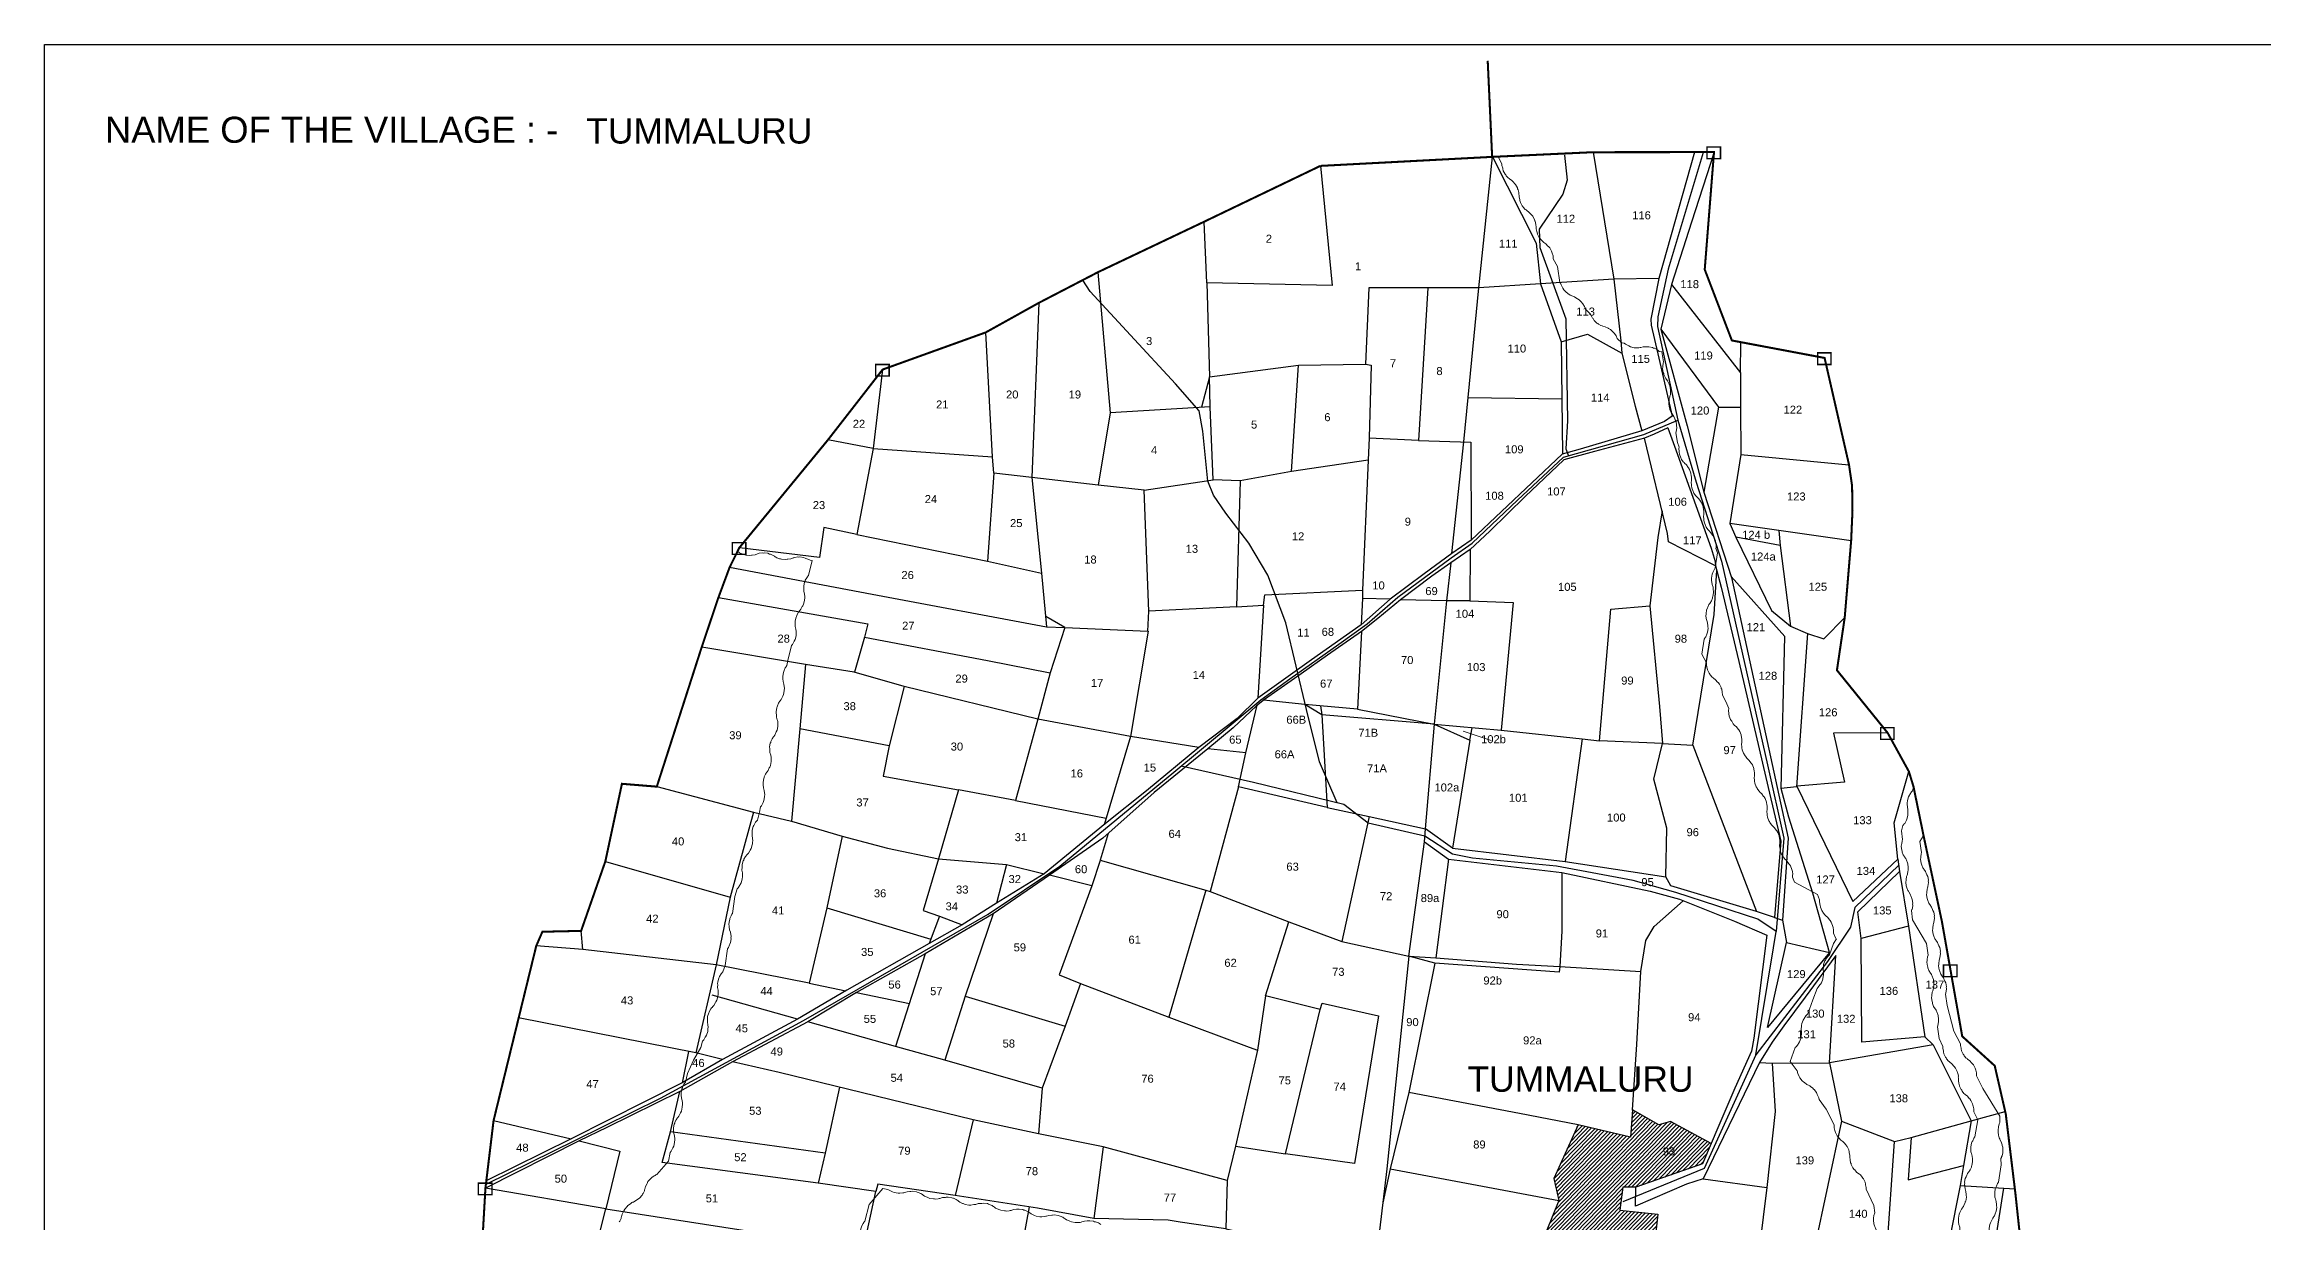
# Model space of a CAD drawing. Header units: inches. Extents: x 156 to 1336, y -394 to 439.
# Drawn here: x 156 to 932, y 28 to 439 of the extents above; entities that cross this region are included whole.
import ezdxf
from ezdxf.enums import TextEntityAlignment as Align

# ---------------------------------------------------------------- set-up
doc = ezdxf.new("R2010")
doc.units = ezdxf.units.IN
doc.header["$LTSCALE"] = 15
doc.header["$MEASUREMENT"] = 0
for name, color, linetype in [('BOUNDARY', 5, 'Continuous'), ('chainage', 7, 'Continuous'), ('PLOT', 255, 'Continuous'), ('PLOT NO', 7, 'Continuous'), ('Profile2', 3, 'Continuous'), ('ROADS', 2, 'Continuous'), ('STREAM', 130, 'Continuous'), ('TEXT', 3, 'Continuous'), ('V', 6, 'Continuous'), ('VILLAGE', 30, 'Continuous')]:
    doc.layers.add(name, color=color, linetype=linetype)
doc.styles.get("Standard").update_dxf_attribs({"font": 'arial.ttf'})

msp = doc.modelspace()

# ---------------------------------------------------------------- hatches: boundary and pattern name
at = {"layer": 'VILLAGE'}
h = msp.add_hatch(dxfattribs=at)
h.set_pattern_fill('ANSI31', color=256, scale=7.83578, angle=0.794681, style=0)
h.paths.add_polyline_path([(707.94, 39.85), (712.43, 39.79), (735.76, 47.92), (738.78, 55.13), (724.54, 62.74), (720.49, 61.64), (711.25, 66.84), (710.63, 57.25), (692.23, 61.64), (683.71, 42.83), (685.47, 35.1), (681.07, 24.24), (677.54, -0.78), (708.19, -6.32), (715.13, 1.16), (717.95, 4.06), (718.44, 14.47), (719.38, 23.09), (720.17, 30.32), (706.82, 31.76)])
h.paths.add_polyline_path([(721.12, 50.16), (726.9, 50.16), (726.9, 54.45), (721.12, 54.45)], flags=24)

# ---------------------------------------------------------------- linework, layer by layer
at = {"layer": 'BOUNDARY', "const_width": 0.713}
for points in [[(308.96, 22.61), (309.93, 39.47), (312.78, 63.11), (327.71, 124.16), (329.86, 129.12), (343.41, 129.42), (351.89, 153.73), (357.69, 180.84), (369.89, 179.85), (385.6, 228.62), (391.45, 245.97), (395.37, 256.53), (398.78, 263.4), (429.72, 301.02), (448.91, 325.68), (485.02, 338.68), (503.52, 348.97), (524.21, 359.7), (561.43, 377.38), (602.06, 396.88)], [(602.06, 396.88), (662.27, 400.04), (697.51, 401.67), (739.8, 401.7), (736.55, 360.65), (746.05, 335.85), (749.15, 335.26), (778.49, 329.74), (787.03, 292.41), (788.11, 285.02), (788.25, 276.35), (787.78, 265.8), (785.53, 238.95), (782.81, 220.55), (800.53, 198.68), (808, 185.11), (809.6, 179.84), (813.23, 162.17), (819.53, 132.74), (826.65, 92.55), (838.02, 82.26), (841.88, 65.4), (845.26, 37.57), (847.34, 18.19)]]:
    msp.add_lwpolyline(points, dxfattribs=at)
at = {"layer": 'PLOT', "const_width": 0.713}
msp.add_lwpolyline([(660.62, 433.62), (662.17, 400.03)], dxfattribs=at)
at = {"layer": 'PLOT'}
for points in [[(732.96, 401.69), (720.45, 357.53), (717.75, 343.32), (717.86, 341.14), (720.15, 331.19), (725.12, 309.33), (722.52, 307.57), (714.54, 304.27), (692.99, 297.88), (686.66, 296.04), (654.8, 266.08), (648.01, 261.36), (638.36, 254.23), (626.52, 245.38), (616.38, 236.44), (599, 224.2), (580.18, 210.8), (572.91, 203.7), (559.59, 193.51), (541.22, 178.42), (526.89, 166.93), (505.47, 149.35), (488.74, 139.11), (476.74, 131.57), (465.22, 125.01), (436.38, 108.64), (419.17, 98.61), (392.93, 84.4), (378.8, 76.3), (339.92, 56.66), (310.22, 42.08)], [(602.06, 396.88), (606.21, 355.01), (562.35, 356.02), (561.43, 377.38)], [(648.01, 261.36), (652.23, 300.38), (653.82, 315.88), (657.52, 354.29), (662.27, 400.04)], [(662.27, 400.04), (677.6, 369.83), (679.04, 355.67), (686.37, 335.34), (686.61, 315.39), (686.84, 296.09)], [(697.51, 401.67), (704.69, 357.31), (707.23, 335.68), (707.5, 331.4), (712.2, 312.89), (714.54, 304.27)], [(739.8, 401.7), (731.91, 377.16), (724.9, 355.43), (721.23, 339.84), (730.37, 305.99), (736.2, 282.86), (745.95, 252.95), (762.48, 176.84), (765.79, 161.79), (763.73, 133.17), (765.16, 125.36), (780.26, 121.82), (774.32, 142.65), (766.02, 169.16), (763.25, 179.22), (764.57, 232.3), (745.83, 253.31)], [(524.21, 359.7), (528.54, 310.51), (524.33, 285.31), (501.06, 287.94), (487.85, 289.43), (487.34, 295.2), (485.02, 338.68)], [(720.45, 357.53), (704.69, 357.31), (679.04, 355.67), (657.52, 354.29), (639.68, 354.3), (619.03, 354.3), (617.81, 327.54), (619.8, 327.19), (619.19, 301.86), (618.82, 294.04), (616.83, 248.49), (616.79, 245.65), (616.38, 236.44)], [(562.35, 356.02), (563.32, 323.11), (594.36, 327.18), (617.81, 327.54)], [(639.68, 354.3), (636.41, 300.92), (619.19, 301.73)], [(724.9, 355.43), (749.02, 324.57), (749.15, 335.26)], [(503.52, 348.97), (501.06, 287.94), (504.53, 254.52)], [(686.37, 335.34), (695.57, 338.02), (707.5, 331.4)], [(721.23, 339.84), (741.33, 312.47), (749.04, 312.55)], [(618.82, 294.04), (592.01, 290.08), (594.36, 327.18)], [(448.91, 325.68), (445.6, 298.08), (429.77, 301.08)], [(563.32, 323.11), (560.5, 312.5)], [(592.01, 290.08), (573.95, 286.82), (564.57, 287.16), (563.5, 312.69), (563.32, 323.11)], [(749.02, 324.57), (749.04, 312.56), (749.21, 296.02), (745.29, 271.8), (747.45, 267.02), (759.93, 241.4), (766.59, 235.95), (772.56, 233.43), (778.27, 231.52), (785.53, 238.95)], [(563.5, 312.69), (528.54, 310.51)], [(653.82, 315.88), (686.61, 315.39)], [(741.33, 312.47), (736.2, 282.86)], [(723.67, 305.35), (718.86, 303.11), (715.46, 301.67), (698.04, 297.01), (687.29, 294.1), (673.74, 281.28), (661.32, 269.18), (654.48, 262.77), (647.75, 258.14), (641.03, 253.49), (630.1, 245.21), (622.12, 238.6), (616.5, 234.09), (604.54, 225.83), (595.39, 219.28), (582.47, 210.36), (579.67, 208.06), (571.51, 200.38), (562.66, 193.02), (543.91, 177.82), (525.92, 161.81), (507.29, 148.87), (487.6, 135.38), (463.79, 121.39), (439.74, 107.92), (422.76, 97.64), (396.34, 83.68), (377.93, 73.28), (352.46, 60.71), (342.77, 55.98), (309.93, 39.47)], [(723.67, 305.35), (726, 298.94), (738.83, 263.2), (740.25, 258.61), (740.37, 257.05), (723.88, 265.43), (723.55, 268.34), (715.46, 301.67)], [(445.6, 298.08), (439.86, 267.96), (485.59, 258.68)], [(445.6, 298.08), (487.34, 295.2)], [(636.41, 300.92), (654.73, 300.32), (654.8, 266.08)], [(749.21, 296.02), (787.03, 292.41)], [(487.85, 289.43), (485.59, 258.68), (504.53, 254.52)], [(512.63, 235.48), (541.72, 234.23), (542.06, 241.16), (540.39, 283.48), (524.33, 285.31)], [(540.39, 283.48), (564.57, 287.16)], [(573.95, 286.82), (572.71, 242.71), (582.21, 243.26), (582.61, 246.91), (616.83, 248.49)], [(721.62, 276.31), (720.16, 267.01), (717.29, 243.12), (720.69, 207.87), (721.73, 194.94)], [(787.78, 265.8), (745.29, 271.8)], [(439.86, 267.96), (428.37, 270.47), (426.84, 259.95), (398.78, 263.4)], [(762.89, 264.17), (747.45, 267.02)], [(762.51, 269.37), (762.89, 264.17), (766.59, 235.95)], [(395.37, 256.53), (445.19, 247.09), (506.3, 235.68)], [(647.75, 258.14), (646.21, 244.81), (641.88, 201.65), (665.32, 199.56)], [(654.48, 262.77), (654.42, 244.81), (669.55, 244.24), (665.32, 199.56), (693.66, 196.54), (699.79, 195.91), (703.72, 241.88), (717.29, 243.12)], [(740.37, 257.05), (742.36, 249.65), (748.46, 223.66), (758.74, 179.55), (763.22, 160.84), (761.01, 134.06), (763.73, 133.17)], [(504.53, 254.52), (506.3, 235.68), (512.63, 235.48), (505.96, 239.36)], [(761.01, 134.06), (754.71, 136.16), (724.7, 145.13), (722.94, 148.31), (723.32, 165.39), (718.79, 182.51), (721.73, 194.94), (732.42, 194.41), (739.86, 240.01), (740.77, 255.58)], [(391.45, 245.97), (443.71, 236.79), (442.54, 232.16), (485.56, 223.99), (507.51, 219.69)], [(572.71, 242.71), (542.06, 241.16)], [(582.21, 243.26), (580.18, 210.8)], [(626.52, 245.38), (616.79, 245.65)], [(654.42, 244.81), (646.21, 244.81), (630.1, 245.21)], [(512.63, 235.48), (507.51, 219.69), (503.23, 203.43), (495.44, 174.95), (475.42, 178.7), (468.4, 154.65), (463.06, 136.57), (468.77, 134.57), (465.22, 125.01)], [(541.76, 234.23), (535.65, 197.35), (526.42, 166.55)], [(616.5, 234.09), (615.02, 206.92), (596.62, 208.57)], [(772.56, 233.43), (768.72, 179.77), (763.25, 179.22)], [(503.23, 203.43), (456.5, 214.87), (438.99, 219.85), (421.95, 222.53), (385.6, 228.62)], [(442.54, 232.16), (439.03, 219.84)], [(421.95, 222.53), (419.97, 200.05), (417.01, 167.83)], [(456.5, 214.87), (451.17, 194.07), (449.12, 183.57), (475.42, 178.7)], [(641.88, 201.65), (602.58, 204.93), (596.62, 208.57), (582.19, 210.13)], [(535.65, 197.35), (503.23, 203.43)], [(602.07, 208.08), (602.58, 204.93), (604.44, 172.61), (573.42, 179.84), (576.02, 191.71), (580.01, 208.34)], [(615.02, 206.92), (641.88, 201.65)], [(451.17, 194.07), (419.97, 200.05)], [(559.59, 193.51), (535.65, 197.35)], [(604.44, 172.61), (619.16, 169.39), (638.91, 165.15), (641.95, 201.65)], [(654.4, 196.1), (648.29, 158.29), (638.91, 165.15)], [(641.88, 201.65), (654.4, 196.1), (655.16, 200.47)], [(693.66, 196.54), (687.73, 153.67)], [(721.73, 194.94), (699.79, 195.91)], [(732.42, 194.41), (754.71, 136.16)], [(800.53, 198.68), (781.56, 198.53), (785.46, 181.4), (768.74, 180)], [(576.02, 191.71), (562.66, 193.02)], [(369.89, 179.85), (403.78, 170.91), (417.01, 167.83), (434.71, 162.48), (450.66, 158.36), (468.4, 154.65)], [(573.42, 179.84), (563.52, 143.22)], [(768.74, 180), (788.33, 139.74), (804.17, 154.46), (802.89, 167.23), (808, 185.11)], [(403.78, 170.91), (395.57, 141.16), (390.63, 117.53), (383.54, 86.73), (321.55, 98.98)], [(495.44, 174.95), (527.12, 168.88)], [(527.78, 163.46), (525.07, 154.12), (561.95, 143.61), (563.52, 143.22), (591.09, 132.64), (609.63, 125.73), (632.97, 120.62), (638.47, 160.54), (638.91, 165.15)], [(619.16, 169.39), (609.63, 125.73)], [(434.71, 162.48), (429.38, 137.52), (423.15, 111.1), (436.08, 108.46)], [(638.47, 160.54), (646.91, 154.45), (686.61, 149.82), (717.42, 143.31), (727.7, 140.51), (746.98, 132.82), (758.34, 127.87), (753.69, 91.89), (752.97, 87.35), (747.11, 74.43), (741.14, 60.59), (738.78, 55.13), (724.54, 62.74), (720.49, 61.64), (711.25, 66.84), (712.78, 89.74), (714.15, 115.24), (715.97, 126.05), (718.9, 130.97), (729.04, 139.97)], [(648.29, 158.29), (687.73, 153.67), (722.94, 148.31)], [(351.89, 153.73), (395.57, 141.16)], [(468.4, 154.65), (492.3, 152.67), (505.47, 149.35)], [(492.3, 152.67), (488.74, 139.11)], [(525.05, 154.05), (522.06, 145.19), (507.29, 148.87)], [(686.61, 149.82), (686.61, 129.34), (685.87, 116.93), (685.67, 115.02), (642.11, 118.08), (632.97, 120.62)], [(646.91, 154.45), (642.45, 120.03)], [(813.56, 92.43), (791.54, 90.53), (791.34, 126.72), (790.08, 136.11), (804.65, 150.2)], [(804.17, 154.46), (804.65, 150.2), (807.81, 131.03), (813.56, 92.43), (816.52, 89.59), (829.76, 63.02), (841.68, 66.26)], [(522.06, 145.19), (510.63, 114.09), (518.1, 111), (512.74, 96.09), (504.67, 74.48), (470.66, 84.27)], [(561.95, 143.61), (549.02, 99.2)], [(487.6, 135.38), (477.83, 106.6), (470.66, 84.27), (453.43, 89.04), (422.76, 97.64)], [(429.38, 137.52), (465.78, 126.5)], [(468.77, 134.57), (476.74, 131.57)], [(518.1, 111), (549.02, 99.2), (577.11, 88.81), (580.07, 87.72), (572.43, 54.14), (589.92, 51.5), (601.94, 101.89), (582.85, 106.72), (591.09, 132.64)], [(390.63, 117.53), (344.02, 122.93), (343.41, 129.42)], [(780.26, 121.82), (758.53, 95.62), (765.16, 125.36)], [(807.81, 131.03), (791.34, 126.72)], [(344.02, 122.93), (327.71, 124.16)], [(423.15, 111.1), (390.63, 117.53)], [(463.79, 121.39), (453.43, 89.04)], [(632.97, 120.62), (625.33, 46.24), (621.58, 14.86)], [(642.11, 118.08), (633.07, 72.88), (626.46, 46.2), (623.91, 34.39)], [(632.97, 120.62), (642.45, 120.03), (670.67, 117.82), (685.89, 116.93), (714.15, 115.24)], [(780.22, 83.24), (782.45, 120.81), (771.72, 106.26), (764.24, 96.17), (760.1, 90.5), (755.76, 83.37), (736.06, 42.7), (730.15, 40.84), (712.35, 33.22), (712.43, 39.79), (707.94, 39.85), (706.82, 31.76), (720.17, 30.32), (719.38, 23.09), (718.44, 14.47), (717.95, 4.06), (715.13, 1.16), (708.19, -6.32), (677.54, -0.78)], [(419.17, 98.61), (389.3, 106.98)], [(439.74, 107.92), (458.25, 104.09)], [(477.83, 106.6), (512.74, 96.09)], [(582.85, 106.72), (580.07, 87.72)], [(601.94, 101.89), (602.69, 104.11), (622.42, 99.68), (614.05, 48.11), (589.92, 51.5)], [(380.97, 87.24), (378.8, 76.3)], [(392.93, 84.4), (383.54, 86.73)], [(816.52, 89.59), (780.22, 83.24), (784.45, 62.87), (802.91, 55.78)], [(569.44, 42.1), (526.07, 53.87), (503.46, 58.48), (480.58, 63.39), (412.75, 79.85), (396.34, 83.68)], [(755.76, 83.37), (760.15, 83.2), (780.22, 83.24)], [(760.15, 83.2), (761.24, 66.24), (758.27, 39.75)], [(569.04, 25.24), (552.98, 27.59), (548.86, 28.24), (522.82, 28.88), (503.04, 32.45), (474.28, 36.94), (447.27, 40.91), (446.54, 38.31), (426.34, 41.25), (371.75, 48.46), (374.74, 59.19), (377.93, 73.28)], [(433.8, 74.74), (428.82, 51.66), (426.34, 41.25)], [(504.67, 74.48), (503.46, 58.48)], [(711.25, 66.84), (710.63, 57.25), (692.23, 61.64), (671.75, 65.62), (633.07, 72.88)], [(312.78, 63.11), (339.92, 56.66)], [(480.58, 63.39), (474.28, 36.94)], [(784.45, 62.87), (774.87, 18.1)], [(829.76, 63.02), (827.13, 47.34), (825.9, 40.45), (818.61, 3.48), (803.39, 6), (798.94, 5.63), (800.22, 17.06), (802.91, 55.78), (808.79, 57.14), (829.76, 63.02)], [(342.77, 55.98), (356.92, 52.45), (352.02, 32.25), (309.93, 39.47)], [(428.82, 51.66), (374.74, 59.19)], [(692.23, 61.64), (683.71, 42.83), (685.47, 35.1), (681.07, 24.24), (677.54, -0.78), (650.73, 4.31), (644.91, 5.42), (644.95, 10.8), (621.58, 14.86)], [(738.78, 55.13), (735.76, 47.92), (712.43, 39.79)], [(808.79, 57.14), (807.76, 42.35), (827.13, 47.34)], [(526.07, 53.87), (522.82, 28.88)], [(572.43, 54.14), (569.44, 42.1), (569.04, 25.24), (595.47, 19.75), (621.58, 14.86)], [(626.46, 46.2), (685.47, 35.1)], [(736.06, 42.7), (758.27, 39.75), (755.74, 19.01)], [(825.9, 40.45), (845.06, 39.23)], [(841.14, 39.48), (834.02, -5.8), (832.75, -13.81), (867.41, -16.59), (892.6, -18.97), (897, 15.72)], [(679.74, -18.47), (687.91, -27.9), (682.9, -33.76), (674.48, -38.81), (664.63, -41.91), (658.45, -43.44), (652.5, -43.85), (646.36, -44.08), (626.51, -39.61), (601.56, -29.51), (586.66, -23.85), (557.53, -12.16), (546.7, -9.6), (507.01, -1.81), (494.61, 1.17), (468.89, 4.81), (439.76, 8.96), (406.92, 15.65), (366.29, 18.97), (349, 20.21), (352.02, 32.25)], [(352.02, 32.25), (398.61, 25), (442.24, 18.37), (446.54, 38.31)], [(500.22, 32.89), (496.03, 10.13), (494.61, 1.17)]]:
    msp.add_lwpolyline(points, dxfattribs=at)
at = {"layer": 'Profile2', "const_width": 0.5}
for points in [[(737.34, 403.46), (742.06, 403.46), (742.06, 399.41), (737.34, 399.41)], [(446.46, 327.44), (451.18, 327.44), (451.18, 323.39), (446.46, 323.39)], [(776.04, 331.51), (780.76, 331.51), (780.76, 327.46), (776.04, 327.46)], [(396.32, 265.16), (401.04, 265.16), (401.04, 261.11), (396.32, 261.11)], [(798.08, 200.45), (802.8, 200.45), (802.8, 196.4), (798.08, 196.4)], [(820.09, 117.49), (824.81, 117.49), (824.81, 113.45), (820.09, 113.45)], [(307.48, 41.23), (312.19, 41.23), (312.19, 37.18), (307.48, 37.18)]]:
    msp.add_lwpolyline(points, close=True, dxfattribs=at)
at = {"layer": 'ROADS', "color": 2}
for points in [[(687.45, 400.65), (688.42, 391.85), (686.87, 387.01), (678.63, 374.81), (678.83, 368.33), (687.94, 343.39), (688.55, 307.8), (687.93, 298.01), (688.86, 295.47)], [(736.06, 401.61), (723.71, 360.79), (720.11, 344.12), (719.99, 340.78), (727.11, 307.97)], [(607.93, 174.16), (601.73, 188.47), (597.16, 206.81), (589.93, 237.12), (583.74, 253.84), (577.01, 265.02), (568.98, 275.52), (564.63, 281.73), (562.64, 286.6), (561, 304.16), (559.63, 311.29), (551.41, 320.65), (535.64, 337.71), (521.58, 353), (518.98, 356.97)], [(310.2, 40.88), (341.46, 56.29), (371.16, 70.98), (421.22, 98.06), (485.86, 135.29), (510.88, 152.04), (550.76, 184.94), (581.23, 210.24), (591.33, 217.56), (608.49, 229.69), (618.48, 236.82), (629.18, 246.14), (647.78, 259.85), (655.15, 265.01), (671.09, 280.01), (687.19, 295.09), (715.26, 302.92), (727.11, 307.97), (733.56, 286.31), (742.44, 258.63), (758.48, 187.53), (764.26, 161.82), (761.6, 129.21), (755.1, 133.46), (726.45, 142.8), (711.55, 147.08), (684.74, 152.02), (655.32, 154.85), (648.35, 156.2), (638.66, 162.58), (618.84, 167.13), (610.25, 173.61), (578.66, 181.28), (553.36, 187.04)], [(804.43, 152.34), (789.08, 137.59), (787.55, 130.68), (779.47, 118.72), (754.45, 86.1), (736.41, 46.38), (707.85, 34.65)], [(754.45, 86.1), (760.62, 123.52), (761.6, 129.21)]]:
    msp.add_lwpolyline(points, dxfattribs=at)
at = {"layer": 'STREAM', "color": 4, "lineweight": 0}
for points in [[(664.12, 400.3), (665.52, 397.61)], [(671.6, 386.5), (671.49, 386.97), (671.49, 387.2), (671.49, 387.55), (671.25, 388.49), (671.02, 388.84), (671.02, 389.19), (670.32, 390.36), (669.85, 390.83), (669.73, 391.06), (669.03, 391.76), (668.21, 392.35), (668.09, 392.46), (667.74, 392.7), (667.04, 393.4), (666.92, 393.75), (666.69, 393.98), (665.99, 395.15), (665.87, 395.86), (665.87, 396.09), (665.52, 397.03), (665.52, 397.61)], [(677.57, 375.51), (677.57, 375.86), (677.45, 376.09), (677.45, 376.44), (677.22, 377.5), (677.1, 377.73), (676.98, 378.08), (676.4, 379.25), (675.93, 379.72), (675.7, 379.95), (674.99, 380.65), (674.29, 381.24), (674.06, 381.47), (673.71, 381.59), (673.01, 382.41), (672.89, 382.64), (672.65, 382.88), (672.07, 384.05), (671.84, 384.75), (671.84, 384.98), (671.6, 386.03), (671.6, 386.5)], [(683.53, 364.4), (683.53, 364.75), (683.53, 365.1), (683.53, 365.45), (683.18, 366.39), (683.06, 366.74), (682.95, 367.09), (682.36, 368.26), (681.89, 368.73), (681.66, 368.84), (680.96, 369.66), (680.26, 370.13), (680.02, 370.36), (679.79, 370.6), (679.09, 371.3), (678.85, 371.65), (678.62, 371.88), (678.03, 373.05), (677.92, 373.64), (677.8, 373.99), (677.57, 374.92), (677.57, 375.51)], [(683.53, 364.4), (685.05, 361.71)], [(685.05, 361.71), (685.87, 356.1)], [(685.87, 356.1), (686.1, 355.86)], [(694.87, 346.74), (694.76, 347.09), (694.64, 347.33), (694.52, 347.68), (693.94, 348.61), (693.7, 348.85), (693.59, 349.08), (692.65, 350.02), (692.07, 350.37), (691.83, 350.48), (691.01, 351.07), (690.08, 351.42), (689.84, 351.54), (689.49, 351.65), (688.68, 352.24), (688.44, 352.47), (688.21, 352.59), (687.27, 353.52), (686.92, 354.11), (686.8, 354.34), (686.34, 355.28), (686.1, 355.86)], [(694.87, 346.74), (695.11, 346.51)], [(695.11, 346.51), (696.63, 345.1)], [(705.87, 336.57), (705.75, 336.92), (705.63, 337.15), (705.51, 337.5), (704.93, 338.32), (704.7, 338.56), (704.46, 338.79), (703.53, 339.73), (702.94, 340.08), (702.71, 340.19), (701.77, 340.66), (700.95, 340.89), (700.72, 341.01), (700.25, 341.13), (699.43, 341.6), (699.2, 341.83), (698.85, 341.95), (697.91, 342.88), (697.56, 343.47), (697.33, 343.7), (696.86, 344.52), (696.63, 345.1)], [(705.87, 336.57), (707.5, 335.05)], [(707.5, 335.05), (708.32, 334.93)], [(720.6, 332.01), (720.37, 332.24), (720.13, 332.48), (719.78, 332.71), (718.96, 333.18), (718.61, 333.18), (718.26, 333.41), (716.97, 333.64), (716.27, 333.64), (716.04, 333.64), (714.99, 333.64), (714.17, 333.41), (713.93, 333.41), (713.47, 333.29), (712.53, 333.29), (712.18, 333.29), (711.83, 333.29), (710.54, 333.64), (709.96, 334), (709.72, 334.11), (708.79, 334.58), (708.32, 334.93)], [(720.6, 332.01), (721.54, 331.89)], [(721.54, 331.89), (722.12, 328.38)], [(724.34, 315.99), (724.34, 316.34), (724.46, 316.57), (724.58, 316.92), (724.58, 317.97), (724.58, 318.33), (724.58, 318.68), (724.34, 319.96), (724.11, 320.55), (723.99, 320.78), (723.52, 321.72), (722.94, 322.54), (722.82, 322.77), (722.7, 323), (722.24, 323.94), (722.24, 324.29), (722, 324.64), (721.77, 325.93), (721.89, 326.63), (721.89, 326.86), (722, 327.91), (722.12, 328.38)], [(726.45, 303.59), (726.56, 303.94), (726.56, 304.18), (726.68, 304.53), (726.8, 305.58), (726.68, 305.93), (726.68, 306.28), (726.56, 307.57), (726.21, 308.15), (726.1, 308.39), (725.75, 309.32), (725.16, 310.14), (725.04, 310.37), (724.81, 310.61), (724.34, 311.54), (724.34, 311.89), (724.22, 312.24), (723.99, 313.53), (723.99, 314.23), (724.11, 314.47), (724.11, 315.52), (724.34, 315.99)], [(726.45, 303.59), (727.03, 300.2)], [(727.03, 300.2), (727.62, 298.56)], [(731.94, 286.75), (731.94, 287.1), (731.94, 287.45), (731.94, 287.8), (731.83, 288.86), (731.71, 289.09), (731.71, 289.44), (731.24, 290.73), (730.89, 291.31), (730.77, 291.43), (730.19, 292.37), (729.49, 292.95), (729.37, 293.18), (729.02, 293.42), (728.43, 294.24), (728.32, 294.59), (728.2, 294.82), (727.73, 296.11), (727.62, 296.81), (727.62, 297.04), (727.5, 298.1), (727.62, 298.56)], [(736.27, 274.94), (736.27, 275.29), (736.27, 275.64), (736.27, 275.99), (736.15, 276.93), (736.04, 277.28), (736.04, 277.63), (735.57, 278.92), (735.22, 279.38), (735.1, 279.62), (734.52, 280.44), (733.81, 281.14), (733.58, 281.37), (733.35, 281.61), (732.76, 282.43), (732.64, 282.78), (732.53, 283.01), (732.06, 284.3), (731.94, 285), (731.94, 285.23), (731.83, 286.28), (731.94, 286.75)], [(740.48, 263.13), (740.6, 263.48), (740.6, 263.72), (740.6, 264.18), (740.48, 265.12), (740.36, 265.47), (740.36, 265.82), (739.89, 266.99), (739.54, 267.57), (739.31, 267.81), (738.73, 268.63), (738.14, 269.33), (737.91, 269.56), (737.67, 269.8), (737.09, 270.61), (736.97, 270.97), (736.85, 271.2), (736.39, 272.49), (736.27, 273.07), (736.27, 273.42), (736.15, 274.36), (736.27, 274.94)], [(397.85, 261.96), (398.55, 261.84), (398.78, 261.61), (399.02, 261.49), (399.37, 261.38), (400.3, 261.03), (400.66, 260.91), (401.01, 260.79), (402.29, 260.67), (402.99, 260.79), (403.23, 260.79), (404.28, 260.91), (405.1, 261.26), (405.33, 261.38), (405.68, 261.49), (406.74, 261.61), (407.09, 261.49), (407.44, 261.61), (408.72, 261.49), (409.31, 261.14), (409.66, 261.14), (410.6, 260.67), (411.06, 260.44), (411.3, 260.21), (411.53, 260.09), (411.88, 259.86), (412.82, 259.51), (413.17, 259.51), (413.52, 259.39), (414.8, 259.27), (415.51, 259.39), (415.74, 259.39), (416.79, 259.51), (417.61, 259.86), (417.85, 259.86), (418.2, 259.97), (419.25, 260.21), (419.6, 260.09), (419.95, 260.21), (421.24, 259.97), (421.82, 259.74), (422.06, 259.62), (423.11, 259.27), (423.58, 259.04), (424.28, 258.92), (422.99, 253.66), (422.76, 253.42), (422.64, 253.19), (422.41, 252.84), (421.82, 252.02), (421.82, 251.67), (421.59, 251.32), (421.35, 250.03), (421.35, 249.33), (421.35, 249.1), (421.35, 248.05), (421.59, 247.23), (421.59, 246.88), (421.7, 246.53), (421.7, 245.59), (421.59, 245.24), (421.59, 244.89), (421.24, 243.6), (421, 243.02), (420.77, 242.78), (420.3, 241.85), (419.95, 241.38), (419.72, 241.15), (419.6, 240.91), (419.37, 240.68), (418.9, 239.74), (418.78, 239.39), (418.66, 239.16), (418.31, 237.87), (418.31, 237.17), (418.31, 236.94), (418.31, 235.88), (418.55, 234.95), (418.55, 234.71), (418.66, 234.36), (418.66, 233.31), (418.66, 232.96), (418.66, 232.61), (418.31, 231.32), (417.96, 230.74), (417.85, 230.5), (417.38, 229.57), (417.03, 229.22), (415.74, 223.96), (415.39, 222.2), (415.16, 221.85), (415.04, 221.62), (414.8, 221.38), (414.45, 220.45), (414.34, 220.1), (414.22, 219.75), (413.99, 218.46), (413.99, 217.76), (413.99, 217.52), (414.1, 216.59), (414.34, 215.65), (414.34, 215.42), (414.45, 215.07), (414.57, 214.02), (414.45, 213.67), (414.45, 213.31), (414.22, 212.03), (413.99, 211.44), (413.87, 211.21), (413.4, 210.27), (413.05, 209.81), (412.82, 209.57), (412.7, 209.34), (412.47, 208.99), (412.12, 208.05), (412, 207.7), (411.88, 207.47), (411.65, 206.06), (411.65, 205.48), (411.76, 205.13), (411.76, 204.19), (412, 203.26), (412.12, 203.02), (412.23, 202.67), (412.23, 201.62), (412.23, 201.27), (412.23, 200.92), (412, 199.63), (411.65, 199.05), (411.53, 198.81), (411.18, 197.88), (410.83, 197.41), (410.6, 197.18), (410.48, 196.94), (410.24, 196.59), (409.78, 195.66), (409.78, 195.31), (409.54, 195.07), (409.31, 193.79), (409.43, 193.08), (409.43, 192.85), (409.43, 191.8), (409.78, 190.86), (409.78, 190.63), (409.89, 190.28), (409.89, 189.23), (409.89, 188.87), (409.89, 188.64), (409.66, 187.24), (409.43, 186.65), (409.19, 186.42), (408.84, 185.48), (408.49, 185.02), (408.26, 184.78), (408.14, 184.55), (407.91, 184.2), (407.44, 183.26), (407.44, 183.03), (407.32, 182.68), (407.09, 181.39), (407.09, 180.69), (407.09, 180.45), (407.2, 179.4), (407.44, 178.47), (407.44, 178.23), (407.55, 177.88), (407.67, 176.83), (407.55, 176.6), (407.55, 176.24), (407.32, 174.96), (407.09, 174.26), (406.97, 174.02), (406.5, 173.09), (406.15, 172.74), (405.8, 170.87), (405.1, 168.18), (404.87, 167.94), (404.63, 167.71), (404.4, 167.47), (403.93, 166.54), (403.81, 166.31), (403.58, 165.95), (403.23, 164.67), (403.23, 163.97), (403.23, 163.73), (403.23, 162.68), (403.34, 161.86), (403.34, 161.51), (403.46, 161.16), (403.34, 160.22), (403.34, 159.87), (403.23, 159.52), (402.88, 158.24), (402.53, 157.65), (402.41, 157.42), (401.94, 156.6), (401.47, 156.13), (401.24, 155.9), (401.12, 155.66), (400.89, 155.43), (400.3, 154.49), (400.3, 154.14), (400.07, 153.91), (399.72, 152.62), (399.72, 151.92), (399.72, 151.69), (399.6, 150.64), (399.84, 149.7), (399.84, 149.47), (399.84, 149.12), (399.84, 148.06), (399.72, 147.83), (399.72, 147.48), (399.37, 146.19), (399.02, 145.61), (398.9, 145.37), (398.32, 144.44), (397.97, 144.09), (397.15, 141.4), (396.33, 135.55), (396.09, 135.32), (395.98, 135.08), (395.86, 134.73), (395.39, 133.8), (395.39, 133.45), (395.28, 133.09), (395.04, 131.81), (395.16, 131.11), (395.16, 130.87), (395.28, 129.82), (395.63, 129), (395.63, 128.77), (395.74, 128.42), (395.86, 127.36), (395.74, 127.01), (395.86, 126.66), (395.63, 125.38), (395.39, 124.79), (395.28, 124.56), (394.93, 123.62), (394.57, 123.15), (393.76, 117.31), (393.05, 115.09), (392.82, 114.85), (392.7, 114.62), (392.47, 114.38), (391.88, 113.45), (391.77, 113.1), (391.65, 112.86), (391.3, 111.58), (391.18, 110.88), (391.3, 110.64), (391.18, 109.59), (391.42, 108.65), (391.42, 108.42), (391.42, 108.07), (391.42, 107.02), (391.3, 106.67), (391.3, 106.43), (390.95, 105.15), (390.6, 104.56), (390.48, 104.33), (389.9, 103.39), (389.55, 103.04), (389.31, 102.69), (389.08, 102.57), (388.84, 102.22), (388.38, 101.4), (388.26, 101.05), (388.14, 100.82), (387.68, 99.53), (387.68, 98.83), (387.68, 98.6), (387.68, 97.55), (387.79, 96.61), (387.79, 96.38), (387.91, 96.02), (387.79, 94.97), (387.79, 94.62), (387.79, 94.27), (387.32, 92.98), (386.97, 92.4), (386.86, 92.28), (386.39, 91.35), (385.92, 90.88), (385.34, 88.66), (382.76, 84.21), (380.66, 79.54), (379.96, 76.5), (379.72, 76.26), (379.61, 76.03), (379.37, 75.79), (378.9, 74.86), (378.9, 74.51), (378.67, 74.16), (378.44, 72.87), (378.44, 72.17), (378.44, 71.94), (378.55, 70.88), (378.79, 70.06), (378.79, 69.83), (378.9, 69.48), (378.9, 68.43), (378.79, 68.08), (378.79, 67.73), (378.55, 66.44), (378.2, 65.85), (378.09, 65.62), (377.62, 64.69), (377.27, 64.22), (377.03, 63.98), (376.92, 63.75), (376.68, 63.4), (376.22, 62.58), (376.22, 62.23), (375.98, 61.88), (375.75, 60.59), (375.75, 59.89), (375.75, 59.66), (375.86, 58.6), (376.1, 57.79), (376.1, 57.44), (376.22, 57.08), (376.22, 56.15), (376.1, 55.8), (376.1, 55.45), (375.86, 54.16), (375.51, 53.58), (375.4, 53.34), (374.93, 52.41), (374.58, 51.94), (373.99, 48.9), (369.9, 44.22), (369.55, 44.1), (369.32, 43.87), (368.96, 43.75), (368.15, 43.17), (367.91, 42.93), (367.68, 42.7), (366.74, 41.77), (366.51, 41.06), (366.39, 40.83), (365.92, 40.01), (365.69, 39.08), (365.57, 38.84), (365.57, 38.49), (365.11, 37.56), (364.87, 37.32), (364.76, 36.97), (363.82, 35.92), (363.23, 35.57), (363.12, 35.45), (362.18, 34.87), (361.71, 34.63), (361.36, 34.52), (361.13, 34.4), (360.78, 34.16), (359.96, 33.58), (359.73, 33.35), (359.49, 33.11), (358.67, 32.18), (358.32, 31.59), (358.21, 31.36), (357.74, 30.42), (357.5, 29.49), (357.39, 29.25), (357.39, 28.9), (356.92, 27.97), (356.69, 27.73)], [(738.37, 243.84), (738.61, 244.19), (738.73, 244.42), (738.96, 244.77), (739.31, 245.71), (739.31, 246.06), (739.43, 246.29), (739.66, 247.58), (739.66, 248.28), (739.54, 248.51), (739.54, 249.57), (739.19, 250.5), (739.19, 250.73), (739.08, 251.09), (738.96, 252.14), (738.96, 252.37), (738.96, 252.72), (739.19, 254.13), (739.43, 254.71), (739.54, 254.94), (740.01, 255.88), (740.25, 256.35)], [(741.06, 261.61), (740.25, 256.35)], [(740.48, 263.13), (741.06, 261.61)], [(736.39, 231.44), (736.62, 231.79), (736.74, 232.02), (736.97, 232.26), (737.32, 233.19), (737.44, 233.54), (737.56, 233.9), (737.79, 235.18), (737.67, 235.88), (737.67, 236.12), (737.56, 237.17), (737.32, 237.99), (737.21, 238.34), (737.09, 238.69), (736.97, 239.63), (737.09, 239.98), (737.09, 240.33), (737.21, 241.61), (737.56, 242.32), (737.67, 242.55), (738.02, 243.48), (738.37, 243.84)], [(736.39, 231.44), (735.57, 226.18)], [(735.57, 226.18), (737.21, 223.14)], [(742.82, 211.91), (742.82, 212.26), (742.7, 212.5), (742.7, 212.85), (742.58, 213.9), (742.35, 214.13), (742.35, 214.48), (741.77, 215.65), (741.3, 216.24), (741.06, 216.35), (740.36, 217.17), (739.66, 217.76), (739.54, 217.88), (739.19, 218.11), (738.49, 218.93), (738.37, 219.16), (738.14, 219.51), (737.56, 220.68), (737.44, 221.27), (737.32, 221.62), (737.21, 222.55), (737.21, 223.14)], [(742.82, 211.91), (744.34, 208.75)], [(744.34, 208.75), (745.04, 207.12)], [(749.48, 195.31), (749.48, 195.66), (749.48, 195.89), (749.48, 196.24), (749.37, 197.29), (749.25, 197.64), (749.25, 198), (748.78, 199.16), (748.43, 199.75), (748.2, 199.98), (747.61, 200.8), (746.91, 201.39), (746.79, 201.62), (746.56, 201.85), (745.98, 202.79), (745.86, 203.02), (745.62, 203.37), (745.16, 204.54), (745.04, 205.25), (745.04, 205.48), (744.92, 206.53), (745.04, 207.12)], [(753.93, 183.5), (753.93, 183.85), (753.93, 184.2), (753.93, 184.55), (753.81, 185.48), (753.69, 185.83), (753.69, 186.18), (753.23, 187.47), (752.87, 187.94), (752.64, 188.17), (752.06, 188.99), (751.35, 189.69), (751.24, 189.81), (751, 190.16), (750.42, 190.98), (750.3, 191.21), (750.07, 191.56), (749.6, 192.73), (749.48, 193.43), (749.48, 193.79), (749.37, 194.72), (749.48, 195.31)], [(758.37, 171.8), (758.37, 172.15), (758.37, 172.39), (758.37, 172.74), (758.25, 173.79), (758.14, 174.02), (758.14, 174.37), (757.67, 175.66), (757.32, 176.24), (757.08, 176.36), (756.5, 177.3), (755.8, 177.88), (755.68, 178.12), (755.45, 178.35), (754.86, 179.17), (754.75, 179.52), (754.51, 179.75), (754.04, 181.04), (753.93, 181.74), (753.93, 181.97), (753.81, 183.03), (753.93, 183.5)], [(809.71, 180.1), (809.24, 178.35)], [(762.81, 159.99), (762.81, 160.34), (762.81, 160.58), (762.81, 160.93), (762.7, 161.98), (762.58, 162.33), (762.58, 162.68), (762.11, 163.85), (761.76, 164.43), (761.53, 164.67), (760.94, 165.49), (760.36, 166.07), (760.13, 166.31), (759.89, 166.54), (759.31, 167.36), (759.19, 167.71), (758.96, 167.94), (758.49, 169.23), (758.37, 169.93), (758.37, 170.16), (758.25, 171.22), (758.37, 171.8)], [(805.85, 166.31), (806.08, 166.54), (806.2, 166.77), (806.55, 167.01), (807.02, 167.94), (807.13, 168.18), (807.25, 168.53), (807.6, 169.81), (807.6, 170.51), (807.6, 170.75), (807.6, 171.8), (807.49, 172.74), (807.49, 172.97), (807.37, 173.32), (807.37, 174.37), (807.49, 174.61), (807.49, 174.96), (807.84, 176.24), (808.19, 176.83), (808.3, 177.06), (808.89, 178), (809.24, 178.35)], [(805.85, 166.31), (805.38, 164.43)], [(805.38, 164.43), (805.73, 161.39)], [(767.26, 148.18), (767.26, 148.53), (767.26, 148.88), (767.38, 149.23), (767.26, 150.17), (767.14, 150.52), (767.02, 150.87), (766.56, 152.16), (766.21, 152.62), (765.97, 152.86), (765.39, 153.68), (764.8, 154.38), (764.57, 154.49), (764.33, 154.85), (763.75, 155.66), (763.63, 155.9), (763.4, 156.25), (762.93, 157.42), (762.93, 158.12), (762.81, 158.35), (762.7, 159.41), (762.81, 159.99)], [(807.37, 148.88), (807.49, 149.23), (807.49, 149.58), (807.6, 149.93), (807.72, 150.87), (807.72, 151.22), (807.72, 151.57), (807.6, 152.86), (807.37, 153.56), (807.25, 153.79), (806.9, 154.73), (806.32, 155.43), (806.2, 155.78), (805.97, 156.01), (805.61, 156.95), (805.61, 157.3), (805.5, 157.65), (805.26, 158.94), (805.38, 159.64), (805.5, 159.87), (805.61, 160.93), (805.73, 161.39)], [(812.98, 162.56), (811.81, 160.69)], [(811.81, 160.69), (812.4, 156.83)], [(814.5, 144.44), (814.62, 144.79), (814.62, 145.02), (814.74, 145.49), (814.85, 146.43), (814.74, 146.78), (814.85, 147.13), (814.62, 148.41), (814.27, 149), (814.15, 149.23), (813.8, 150.17), (813.22, 150.99), (813.1, 151.22), (812.86, 151.45), (812.51, 152.39), (812.4, 152.74), (812.28, 153.09), (812.05, 154.38), (812.16, 155.08), (812.16, 155.31), (812.28, 156.37), (812.4, 156.83)], [(767.26, 148.18), (767.96, 146.43)], [(808.89, 136.49), (809.01, 136.84), (809.12, 137.07), (809.24, 137.42), (809.36, 138.47), (809.24, 138.71), (809.36, 139.06), (809.12, 140.34), (808.89, 141.05), (808.77, 141.28), (808.42, 142.22), (807.95, 143.03), (807.84, 143.27), (807.6, 143.5), (807.25, 144.44), (807.13, 144.79), (807.02, 145.14), (806.9, 146.43), (807.02, 147.13), (807.02, 147.36), (807.13, 148.41), (807.37, 148.88)], [(767.96, 146.43), (776.03, 142.1)], [(776.03, 142.1), (776.73, 140.23)], [(781.64, 128.65), (781.64, 129), (781.64, 129.35), (781.64, 129.7), (781.52, 130.64), (781.41, 130.99), (781.29, 131.34), (780.82, 132.51), (780.47, 133.09), (780.24, 133.33), (779.65, 134.15), (778.95, 134.73), (778.72, 134.97), (778.48, 135.2), (777.9, 136.02), (777.78, 136.25), (777.55, 136.6), (777.08, 137.77), (776.96, 138.47), (776.85, 138.71), (776.73, 139.76), (776.73, 140.23)], [(816.61, 132.04), (816.72, 132.39), (816.72, 132.63), (816.84, 132.98), (816.96, 134.03), (816.84, 134.38), (816.96, 134.73), (816.72, 136.02), (816.37, 136.6), (816.26, 136.84), (815.9, 137.77), (815.32, 138.59), (815.2, 138.82), (814.97, 139.06), (814.62, 139.99), (814.5, 140.34), (814.38, 140.7), (814.15, 141.98), (814.27, 142.68), (814.27, 142.92), (814.38, 143.97), (814.5, 144.44)], [(808.89, 136.49), (809.24, 133.33)], [(809.24, 133.33), (814.15, 125.03)], [(818.71, 119.65), (818.83, 120), (818.83, 120.23), (818.95, 120.58), (819.06, 121.63), (818.95, 121.99), (819.06, 122.34), (818.83, 123.62), (818.48, 124.21), (818.36, 124.44), (818.01, 125.38), (817.43, 126.2), (817.31, 126.43), (817.07, 126.66), (816.72, 127.6), (816.61, 127.95), (816.49, 128.3), (816.26, 129.59), (816.37, 130.29), (816.37, 130.52), (816.49, 131.57), (816.61, 132.04)], [(780.24, 121.05), (781.64, 125.03)], [(781.64, 128.65), (782.46, 126.78)], [(781.64, 125.03), (782.69, 126.66)], [(814.15, 125.03), (814.74, 120.93)], [(780.24, 121.05), (780, 120.82), (779.77, 120.58), (779.54, 120.35), (778.95, 119.53), (778.84, 119.18), (778.6, 118.94), (778.13, 117.66), (778.13, 117.07), (778.13, 116.72), (778.02, 115.79), (778.13, 114.85), (778.13, 114.5), (778.13, 114.15), (778.02, 113.21), (777.9, 112.86), (777.9, 112.51), (777.43, 111.23), (777.08, 110.76), (776.85, 110.53), (776.26, 109.71), (775.91, 109.24)], [(816.37, 108.42), (816.49, 108.77), (816.49, 109.01), (816.61, 109.36), (816.72, 110.41), (816.72, 110.76), (816.72, 111.11), (816.61, 112.4), (816.37, 112.98), (816.26, 113.21), (815.9, 114.15), (815.32, 114.97), (815.2, 115.2), (814.97, 115.55), (814.62, 116.49), (814.62, 116.84), (814.5, 117.07), (814.27, 118.48), (814.38, 119.06), (814.38, 119.41), (814.5, 120.35), (814.74, 120.93)], [(820.82, 107.25), (820.93, 107.6), (820.93, 107.84), (821.05, 108.19), (821.17, 109.24), (821.05, 109.59), (821.17, 109.82), (820.93, 111.23), (820.58, 111.81), (820.47, 112.05), (820.11, 112.98), (819.53, 113.68), (819.41, 113.92), (819.18, 114.27), (818.83, 115.2), (818.71, 115.55), (818.59, 115.79), (818.36, 117.19), (818.48, 117.78), (818.48, 118.13), (818.59, 119.06), (818.71, 119.65)], [(774.39, 105.26), (775.91, 109.24)], [(772.64, 100.47), (774.39, 105.26)], [(818.01, 95.91), (818.13, 96.26), (818.13, 96.49), (818.24, 96.84), (818.36, 97.9), (818.36, 98.25), (818.36, 98.6), (818.24, 99.88), (818.01, 100.59), (817.89, 100.82), (817.54, 101.75), (816.96, 102.46), (816.84, 102.69), (816.61, 103.04), (816.26, 103.98), (816.26, 104.33), (816.14, 104.68), (815.9, 105.96), (816.02, 106.67), (816.02, 106.9), (816.14, 107.95), (816.37, 108.42)], [(820.82, 107.25), (821.4, 103.39)], [(821.4, 103.39), (823.74, 94.39)], [(772.64, 100.47), (772.29, 100.12), (772.17, 100), (771.94, 99.77), (771.35, 98.83), (771.23, 98.6), (771, 98.25), (770.53, 97.08), (770.42, 96.38), (770.42, 96.14), (770.3, 95.09), (770.42, 94.15), (770.42, 93.92), (770.42, 93.57), (770.3, 92.52), (770.3, 92.17), (770.18, 91.82), (769.71, 90.65), (769.36, 90.06), (769.25, 89.83), (768.66, 89.01), (768.19, 88.66)], [(818.01, 95.91), (818.59, 91.82)], [(823.74, 94.39), (826.08, 89.94)], [(766.44, 83.75), (768.19, 88.66)], [(818.59, 91.82), (819.88, 89.01)], [(825.38, 77.55), (825.38, 78.02), (825.26, 78.25), (825.38, 78.6), (825.14, 79.65), (825.03, 79.89), (824.91, 80.24), (824.32, 81.41), (823.86, 81.99), (823.74, 82.11), (823.04, 82.93), (822.34, 83.51), (822.1, 83.75), (821.87, 83.86), (821.17, 84.68), (821.05, 85.03), (820.82, 85.27), (820.23, 86.44), (820.11, 87.14), (820.11, 87.37), (819.88, 88.42), (819.88, 89.01)], [(831.69, 78.72), (831.69, 79.07), (831.69, 79.3), (831.69, 79.77), (831.46, 80.71), (831.34, 81.06), (831.22, 81.41), (830.64, 82.58), (830.17, 83.04), (829.94, 83.28), (829.35, 83.98), (828.53, 84.56), (828.42, 84.8), (828.07, 84.92), (827.36, 85.73), (827.25, 86.09), (827.01, 86.32), (826.43, 87.49), (826.31, 88.19), (826.31, 88.42), (826.08, 89.36), (826.08, 89.94)], [(768.9, 80.47), (766.44, 83.75)], [(768.9, 80.47), (769.01, 80.12), (769.01, 79.89), (769.13, 79.54), (769.6, 78.48), (769.71, 78.25), (769.83, 78.02), (770.65, 76.96), (771.23, 76.5), (771.47, 76.38), (772.29, 75.68), (773.11, 75.33), (773.34, 75.21), (773.57, 74.98), (774.39, 74.39), (774.63, 74.04), (774.86, 73.92), (775.68, 72.87), (775.91, 72.17), (776.03, 71.94), (776.5, 71), (776.61, 70.42)], [(831.69, 78.72), (833.91, 74.27)], [(779.07, 67.14), (776.61, 70.42)], [(830.76, 66.21), (830.76, 66.56), (830.76, 66.91), (830.76, 67.26), (830.52, 68.19), (830.41, 68.54), (830.29, 68.9), (829.7, 70.06), (829.35, 70.65), (829.12, 70.77), (828.53, 71.58), (827.72, 72.17), (827.6, 72.29), (827.25, 72.52), (826.66, 73.34), (826.55, 73.69), (826.31, 73.92), (825.73, 75.09), (825.61, 75.79), (825.49, 76.03), (825.38, 77.08), (825.38, 77.55)], [(833.91, 74.27), (839.76, 64.69)], [(781.88, 61.64), (779.07, 67.14)], [(830.76, 66.21), (832.16, 63.4)], [(832.16, 63.4), (831.11, 57.44)], [(840.11, 49.83), (840.35, 50.18), (840.35, 50.42), (840.58, 50.77), (840.81, 51.82), (840.81, 52.17), (840.81, 52.41), (840.81, 53.81), (840.58, 54.39), (840.58, 54.63), (840.23, 55.68), (839.76, 56.5), (839.76, 56.73), (839.53, 57.08), (839.29, 58.02), (839.29, 58.37), (839.18, 58.72), (839.18, 60.01), (839.29, 60.71), (839.29, 60.94), (839.53, 62), (839.76, 62.46)], [(839.76, 64.69), (839.76, 62.46)], [(781.88, 61.64), (781.88, 61.29), (781.88, 60.94), (781.88, 60.59), (782.11, 59.66), (782.23, 59.31), (782.34, 58.96), (782.93, 57.79), (783.28, 57.32), (783.51, 57.08), (784.21, 56.27), (784.92, 55.8), (785.15, 55.56), (785.38, 55.33), (786.09, 54.51), (786.2, 54.28), (786.44, 54.04), (787.02, 52.87), (787.14, 52.17), (787.14, 51.94), (787.37, 50.89), (787.37, 50.3)], [(828.89, 45.04), (829.12, 45.27), (829.24, 45.51), (829.47, 45.86), (829.94, 46.79), (829.94, 47.14), (830.05, 47.38), (830.29, 48.66), (830.29, 49.37), (830.29, 49.72), (830.17, 50.65), (829.94, 51.59), (829.82, 51.82), (829.7, 52.17), (829.7, 53.23), (829.7, 53.58), (829.7, 53.93), (829.94, 55.21), (830.17, 55.8), (830.41, 56.03), (830.76, 56.97), (831.11, 57.44)], [(787.37, 50.3), (787.37, 49.95), (787.49, 49.72), (787.49, 49.37), (787.61, 48.31), (787.84, 48.08), (787.84, 47.73), (788.42, 46.56), (788.89, 45.98), (789.13, 45.86), (789.71, 45.04), (790.53, 44.45), (790.65, 44.34), (791, 44.1), (791.58, 43.29), (791.82, 42.93), (792.05, 42.7), (792.63, 41.53), (792.75, 40.83), (792.75, 40.6), (792.98, 39.66), (792.98, 39.08)], [(840.23, 47.61), (839.29, 41.53)], [(840.11, 49.83), (840.23, 47.61)], [(444.16, 33.7), (448.95, 39.31)], [(448.95, 39.31), (450.71, 38.96)], [(463.1, 36.97), (462.87, 37.2), (462.63, 37.32), (462.28, 37.56), (461.35, 37.91), (461, 38.02), (460.76, 38.14), (459.48, 38.37), (458.77, 38.26), (458.42, 38.26), (457.49, 38.14), (456.55, 37.91), (456.32, 37.79), (455.97, 37.79), (454.91, 37.67), (454.56, 37.67), (454.33, 37.67), (452.93, 37.91), (452.34, 38.14), (452.11, 38.26), (451.17, 38.72), (450.71, 38.96)], [(795.67, 33.46), (792.98, 39.08)], [(826.78, 32.64), (826.9, 32.88), (827.13, 33.11), (827.25, 33.46), (827.72, 34.4), (827.72, 34.75), (827.95, 34.98), (828.18, 36.27), (828.07, 36.97), (828.07, 37.2), (827.95, 38.26), (827.72, 39.19), (827.72, 39.43), (827.6, 39.78), (827.48, 40.83), (827.6, 41.18), (827.48, 41.53), (827.72, 42.82), (828.07, 43.4), (828.18, 43.64), (828.53, 44.57), (828.89, 45.04)], [(837.3, 29.02), (837.54, 29.37), (837.66, 29.6), (837.89, 29.84), (838.24, 30.89), (838.36, 31.12), (838.47, 31.47), (838.71, 32.76), (838.59, 33.46), (838.59, 33.7), (838.47, 34.75), (838.24, 35.68), (838.12, 35.92), (838.01, 36.27), (838.01, 37.2), (838.01, 37.56), (838.01, 37.91), (838.12, 39.19), (838.47, 39.89), (838.59, 40.13), (838.94, 41.06), (839.29, 41.53)], [(442.64, 27.97), (444.16, 33.7)], [(475.5, 34.98), (475.26, 35.1), (475.03, 35.22), (474.68, 35.45), (473.74, 35.92), (473.51, 35.92), (473.16, 36.04), (471.87, 36.27), (471.17, 36.27), (470.94, 36.15), (469.88, 36.15), (468.95, 35.8), (468.71, 35.8), (468.36, 35.68), (467.31, 35.57), (467.08, 35.68), (466.73, 35.68), (465.44, 35.8), (464.74, 36.15), (464.5, 36.27), (463.57, 36.62), (463.1, 36.97)], [(488.01, 32.88), (487.66, 33.11), (487.42, 33.23), (487.19, 33.46), (486.14, 33.81), (485.9, 33.93), (485.55, 34.05), (484.27, 34.28), (483.56, 34.16), (483.33, 34.16), (482.28, 34.05), (481.46, 33.81), (481.11, 33.81), (480.76, 33.7), (479.82, 33.58), (479.47, 33.58), (479.12, 33.58), (477.83, 33.81), (477.13, 34.05), (476.9, 34.16), (475.96, 34.63), (475.5, 34.98)], [(500.4, 30.89), (500.05, 31.12), (499.82, 31.24), (499.59, 31.36), (498.65, 31.83), (498.3, 31.83), (497.95, 32.06), (496.66, 32.18), (495.96, 32.18), (495.73, 32.18), (494.67, 32.06), (493.86, 31.71), (493.5, 31.71), (493.15, 31.59), (492.22, 31.47), (491.87, 31.59), (491.52, 31.59), (490.23, 31.83), (489.53, 32.06), (489.29, 32.18), (488.36, 32.53), (488.01, 32.88)], [(796.03, 30.89), (795.67, 33.46)], [(824.56, 20.25), (824.79, 20.48), (824.91, 20.72), (825.14, 21.07), (825.49, 22), (825.61, 22.35), (825.73, 22.59), (825.96, 23.87), (825.96, 24.58), (825.84, 24.81), (825.84, 25.86), (825.49, 26.8), (825.49, 27.03), (825.38, 27.38), (825.38, 28.43), (825.38, 28.79), (825.38, 29.02), (825.61, 30.42), (825.84, 31.01), (825.96, 31.24), (826.43, 32.18), (826.78, 32.64)], [(442.64, 27.97), (442.4, 27.73), (442.29, 27.5), (442.05, 27.15), (441.58, 26.33), (441.47, 25.98), (441.35, 25.63), (441, 24.34), (441, 23.76), (441, 23.41), (441, 22.47), (441.23, 21.53), (441.23, 21.3), (441.35, 20.83), (441.35, 19.9), (441.23, 19.55), (441.23, 19.2), (440.88, 17.91), (440.53, 17.33), (440.41, 17.09), (439.95, 16.16), (439.6, 15.8)], [(512.8, 28.79), (512.45, 29.02), (512.21, 29.14), (511.98, 29.37), (511.05, 29.72), (510.69, 29.84), (510.34, 29.95), (509.06, 30.19), (508.36, 30.07), (508.12, 30.07), (507.07, 29.95), (506.25, 29.72), (506.02, 29.72), (505.67, 29.6), (504.61, 29.49), (504.26, 29.49), (503.91, 29.49), (502.63, 29.72), (502.04, 29.95), (501.81, 30.07), (500.87, 30.54), (500.4, 30.89)], [(525.2, 26.8), (524.96, 27.03), (524.73, 27.15), (524.38, 27.38), (523.44, 27.73), (523.09, 27.73), (522.74, 27.97), (521.45, 28.08), (520.75, 28.08), (520.52, 28.08), (519.58, 27.97), (518.65, 27.73), (518.41, 27.62), (518.06, 27.5), (517.01, 27.5), (516.66, 27.5), (516.31, 27.5), (515.02, 27.73), (514.44, 27.97), (514.2, 28.08), (513.27, 28.43), (512.8, 28.79)], [(796.03, 30.89), (795.91, 30.54), (795.79, 30.31), (795.67, 29.95), (795.56, 29.02), (795.56, 28.67), (795.56, 28.32), (795.67, 27.03), (795.91, 26.33), (796.03, 26.1), (796.38, 25.16), (796.84, 24.34), (796.96, 24.11), (797.19, 23.76), (797.55, 22.82), (797.55, 22.47), (797.66, 22.24), (797.78, 20.83), (797.78, 20.25), (797.66, 19.9), (797.55, 18.96), (797.31, 18.38)], [(835.43, 16.62), (835.55, 16.97), (835.67, 17.21), (835.9, 17.44), (836.37, 18.38), (836.37, 18.73), (836.49, 19.08), (836.72, 20.37), (836.72, 21.07), (836.6, 21.3), (836.49, 22.35), (836.25, 23.17), (836.25, 23.41), (836.14, 23.76), (836.02, 24.81), (836.02, 25.16), (836.02, 25.51), (836.25, 26.8), (836.49, 27.38), (836.6, 27.62), (837.07, 28.55), (837.3, 29.02)]]:
    msp.add_lwpolyline(points, dxfattribs=at)
at = {"layer": 'STREAM', "color": 2, "lineweight": 0}
msp.add_lwpolyline([(652.07, 199.28), (661.78, 196.01)], dxfattribs=at)
at = {"layer": 'V', "color": 0}
msp.add_lwpolyline([(155.6, 439.36), (1335.52, 439.36), (1335.52, -394.02), (155.6, -394.02)], close=True, dxfattribs=at)

# ---------------------------------------------------------------- texts
at = {"layer": 'chainage', "color": 5}
msp.add_text('NAME OF THE VILLAGE : - ', height=9.1239, dxfattribs=at).set_placement((176.78, 404.96))
at = {"layer": 'PLOT NO'}
for s, p in [('116', (714.43, 379.61)), ('2', (584.06, 371.42)), ('112', (687.96, 378.41)), ('111', (667.8, 369.69)), ('1', (615.28, 361.78)), ('118', (731.29, 355.54)), ('113', (694.88, 345.95)), ('3', (542.16, 335.65)), ('110', (670.81, 333.02)), ('7', (627.47, 327.87)), ('8', (643.75, 325.14)), ('115', (714.13, 329.42)), ('119', (736.11, 330.59)), ('20', (494.26, 316.96)), ('19', (516.17, 316.96)), ('21', (469.78, 313.47)), ('6', (604.53, 309.03)), ('114', (699.99, 315.89)), ('120', (734.9, 311.35)), ('122', (767.39, 311.65)), ('22', (440.63, 306.71)), ('5', (578.89, 306.44)), ('4', (543.89, 297.51)), ('109', (669.91, 297.79)), ('23', (426.64, 278.29)), ('24', (465.81, 280.39)), ('108', (662.99, 281.56)), ('107', (684.65, 283.06)), ('106', (727.06, 279.46)), ('123', (768.6, 281.3)), ('25', (495.66, 272)), ('9', (632.67, 272.5)), ('13', (557.11, 263.01)), ('12', (594.27, 267.36)), ('117', (732.2, 265.97)), ('124 b', (754.54, 267.9)), ('18', (521.61, 259.26)), ('124a', (757.05, 260.31)), ('26', (457.65, 253.83)), ('10', (622.42, 250.2)), ('69', (640.96, 248.23)), ('105', (688.48, 249.71)), ('125', (776.12, 249.74)), ('104', (652.66, 240.29)), ('28', (414.28, 231.61)), ('27', (457.89, 236.13)), ('11', (596.16, 233.71)), ('68', (604.69, 233.98)), ('98', (728.2, 231.58)), ('121', (754.46, 235.61)), ('70', (632.43, 224.11)), ('29', (476.54, 217.63)), ('17', (523.94, 216.1)), ('14', (559.57, 218.92)), ('103', (656.57, 221.65)), ('99', (709.5, 216.94)), ('128', (758.66, 218.62)), ('67', (604.13, 215.87)), ('38', (437.38, 207.99)), ('66B', (593.64, 203.25)), ('126', (779.73, 205.85)), ('39', (397.4, 197.82)), ('30', (474.9, 193.87)), ('65', (572.33, 196.29)), ('71B', (618.82, 198.7)), ('102b', (662.65, 196.44)), ('97', (745.27, 192.62)), ('15', (542.42, 186.53)), ('66A', (589.53, 191.17)), ('71A', (621.88, 186.25)), ('16', (516.85, 184.47)), ('102a', (646.34, 179.57)), ('37', (441.88, 174.33)), ('101', (671.31, 175.97)), ('31', (497.29, 162.19)), ('64', (551.11, 163.35)), ('100', (705.61, 169.05)), ('96', (732.36, 163.93)), ('133', (791.75, 168.12)), ('40', (377.34, 160.71)), ('32', (495.13, 147.54)), ('60', (518.34, 150.98)), ('63', (592.35, 151.88)), ('95', (716.55, 146.47)), ('127', (778.82, 147.39)), ('134', (792.96, 150.39)), ('36', (448.02, 142.56)), ('33', (476.77, 143.87)), ('72', (625.07, 141.56)), ('89a', (640.44, 140.89)), ('42', (368.33, 133.7)), ('41', (412.35, 136.56)), ('34', (473.1, 138)), ('90', (665.86, 135.25)), ('135', (798.67, 136.57)), ('59', (496.92, 123.66)), ('61', (537.1, 126.34)), ('91', (700.59, 128.53)), ('35', (443.53, 122.06)), ('62', (570.64, 118.26)), ('73', (608.36, 115.11)), ('44', (408.3, 108.37)), ('56', (453.08, 110.65)), ('57', (467.7, 108.34)), ('92b', (662.36, 112.07)), ('129', (768.59, 114.32)), ('136', (800.98, 108.45)), ('137', (817.09, 110.65)), ('43', (359.49, 105.12)), ('130', (775.21, 100.5)), ('45', (399.62, 95.36)), ('55', (444.46, 98.66)), ('90', (634.29, 97.53)), ('94', (732.9, 99.24)), ('131', (772.2, 93.28)), ('132', (786.04, 98.69)), ('49', (411.86, 87.25)), ('58', (493.05, 90.04)), ('92a', (676.27, 91.14)), ('46', (384.46, 83.26)), ('54', (453.85, 78.06)), ('76', (541.58, 77.75)), ('75', (589.61, 77.16)), ('47', (347.4, 75.88)), ('74', (608.83, 74.99)), ('138', (804.43, 70.9)), ('53', (404.36, 66.53)), ('48', (322.86, 53.63)), ('89', (657.72, 54.74)), ('52', (399.15, 50.3)), ('79', (456.51, 52.57)), ('78', (501.13, 45.41)), ('93', (724.01, 52.32)), ('139', (771.57, 49.19)), ('50', (336.31, 42.8)), ('51', (389.18, 35.9)), ('77', (549.44, 36.17)), ('140', (790.26, 30.52))]:
    msp.add_text(s, height=2.8, dxfattribs=at).set_placement(p, align=Align.MIDDLE_CENTER)
at = {"layer": 'TEXT', "color": 1}
for p in [(386.48, 409.13), (694.81, 77.61)]:
    msp.add_text('TUMMALURU ', height=8.865, dxfattribs=at).set_placement(p, align=Align.MIDDLE_CENTER)

doc.saveas('drawing.dxf')
